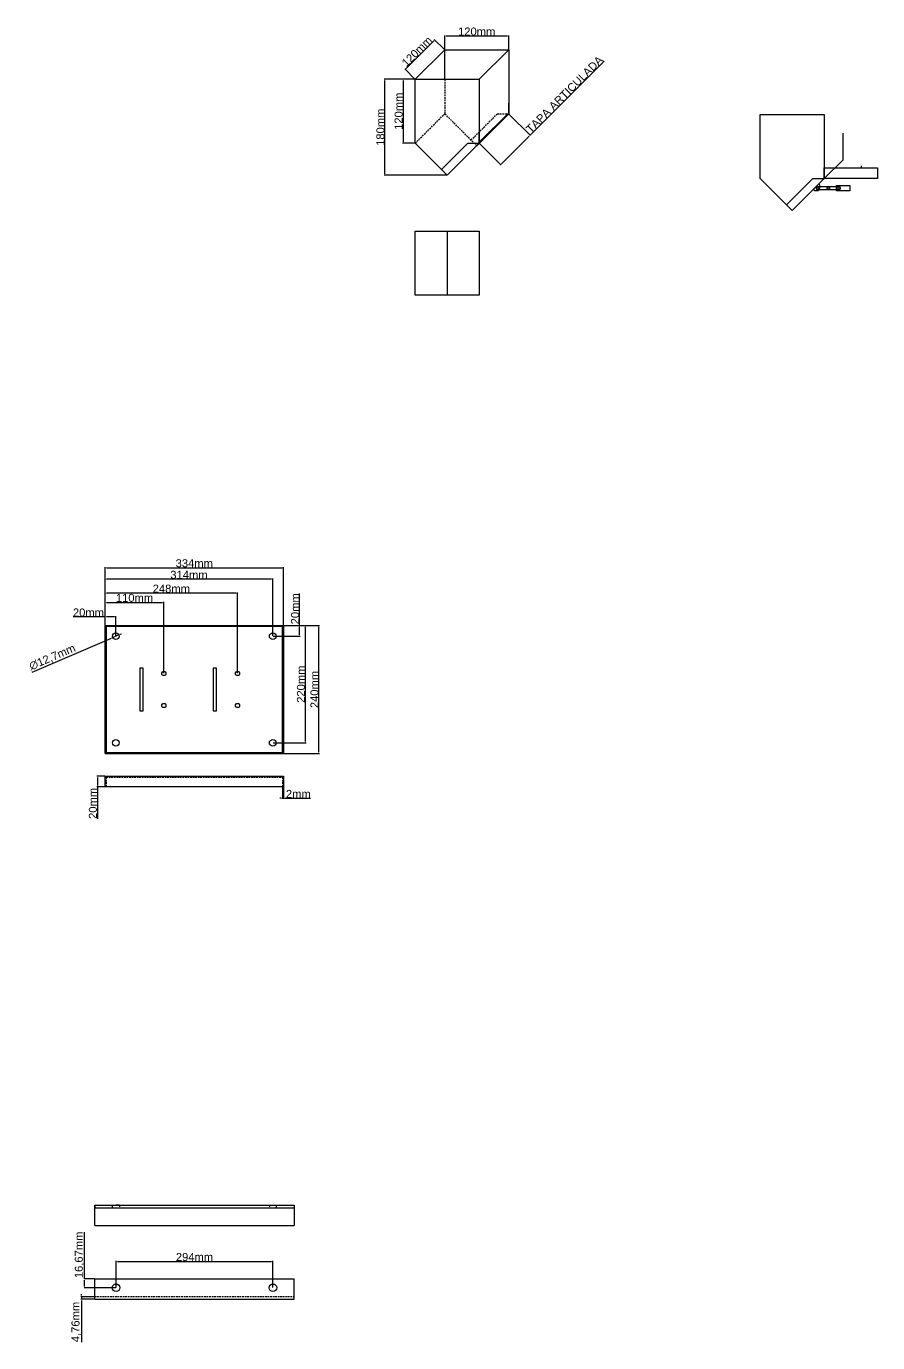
# Model space of a CAD drawing. Header units: centimetres. Extents: x -4347 to 16897, y 45206 to 109107.
# Drawn here: x 15302 to 16897, y 52381 to 54849 of the extents above; entities that cross this region are included whole.
import ezdxf

# ---------------------------------------------------------------- set-up
doc = ezdxf.new("R2010")
doc.units = ezdxf.units.CM
doc.header["$LTSCALE"] = 0.5
doc.linetypes.add('DASHED2', pattern=[9.525, 6.35, -3.175])
doc.styles.get("Standard").update_dxf_attribs({"font": 'arial.ttf'})
doc.dimstyles.new('ISO-25', dxfattribs={"dimtxt": 15, "dimasz": 2.5, "dimexe": 1.25, "dimexo": 0.625, "dimtad": 1, "dimtxsty": 'Standard', "dimcen": 2.5, "dimclrd": 1, "dimclre": 1, "dimadec": 0, "dimazin": 0, "dimtfac": 1, "dimtmove": 0, "dimatfit": 3, "dimfxl": 1, "dimarcsym": 0})

# ---------------------------------------------------------------- blocks, each defined once
blk = doc.blocks.new('*D164')
at = {"color": 1, "lineweight": -2, "transparency": 16777216}
for p, q in [((15450.1, 53725.9), (15450.1, 53834.9)), ((15452.6, 53833.6), (15781.6, 53833.6)), ((15784.1, 53725.9), (15784.1, 53834.9))]:
    blk.add_line(p, q, dxfattribs=at)
at = {"color": 1, "transparency": 16777216}
for points in [[(15452.6, 53834), (15452.6, 53833.2), (15450.1, 53833.6)], [(15781.6, 53834), (15781.6, 53833.2), (15784.1, 53833.6)]]:
    blk.add_solid(points, dxfattribs=at)
at = {"layer": 'Defpoints', "color": 0, "transparency": 16777216}
for p in [(15784.1, 53833.6), (15450.1, 53725.3), (15784.1, 53725.3)]:
    blk.add_point(p, dxfattribs=at)
at = {"color": 0, "transparency": 16777216, "insert": (15617.1, 53841.9), "char_height": 15, "attachment_point": 5}
blk.add_mtext('334mm', dxfattribs=at)
blk = doc.blocks.new('*D165')
at = {"color": 1, "lineweight": -2, "transparency": 16777216}
for p, q in [((15450.1, 53741.3), (15390.1, 53741.3)), ((15450.1, 53725.9), (15450.1, 53742.5)), ((15467.6, 53741.3), (15452.6, 53741.3)), ((15470.1, 53705.9), (15470.1, 53742.5))]:
    blk.add_line(p, q, dxfattribs=at)
at = {"color": 1, "transparency": 16777216}
for points in [[(15452.6, 53741.7), (15452.6, 53740.9), (15450.1, 53741.3)], [(15467.6, 53741.7), (15467.6, 53740.9), (15470.1, 53741.3)]]:
    blk.add_solid(points, dxfattribs=at)
at = {"layer": 'Defpoints', "color": 0, "transparency": 16777216}
for p in [(15450.1, 53741.3), (15450.1, 53725.3), (15470.1, 53705.3)]:
    blk.add_point(p, dxfattribs=at)
at = {"color": 0, "transparency": 16777216, "insert": (15418.8, 53749.6), "char_height": 15, "attachment_point": 5}
blk.add_mtext('20mm', dxfattribs=at)
blk = doc.blocks.new('*D166')
at = {"color": 1, "lineweight": -2, "transparency": 16777216}
for p, q in [((15450.1, 53725.9), (15450.1, 53813.3)), ((15761.6, 53812.1), (15452.6, 53812.1)), ((15764.1, 53705.9), (15764.1, 53813.3))]:
    blk.add_line(p, q, dxfattribs=at)
at = {"color": 1, "transparency": 16777216}
for points in [[(15452.6, 53812.5), (15452.6, 53811.6), (15450.1, 53812.1)], [(15761.6, 53812.5), (15761.6, 53811.6), (15764.1, 53812.1)]]:
    blk.add_solid(points, dxfattribs=at)
at = {"layer": 'Defpoints', "color": 0, "transparency": 16777216}
for p in [(15450.1, 53812.1), (15450.1, 53725.3), (15764.1, 53705.3)]:
    blk.add_point(p, dxfattribs=at)
at = {"color": 0, "transparency": 16777216, "insert": (15607.1, 53820.3), "char_height": 15, "attachment_point": 5}
blk.add_mtext('314mm', dxfattribs=at)
blk = doc.blocks.new('*D167')
at = {"color": 1, "lineweight": -2, "transparency": 16777216}
for p, q in [((15814.3, 53725.3), (15814.3, 53785.3)), ((15784.7, 53725.3), (15815.5, 53725.3)), ((15764.7, 53705.3), (15815.5, 53705.3)), ((15814.3, 53707.8), (15814.3, 53722.8))]:
    blk.add_line(p, q, dxfattribs=at)
at = {"color": 1, "transparency": 16777216}
for points in [[(15813.9, 53722.8), (15814.7, 53722.8), (15814.3, 53725.3)], [(15813.9, 53707.8), (15814.7, 53707.8), (15814.3, 53705.3)]]:
    blk.add_solid(points, dxfattribs=at)
at = {"layer": 'Defpoints', "color": 0, "transparency": 16777216}
for p in [(15784.1, 53725.3), (15814.3, 53725.3), (15764.1, 53705.3)]:
    blk.add_point(p, dxfattribs=at)
at = {"color": 0, "transparency": 16777216, "insert": (15806, 53756.6), "char_height": 15, "attachment_point": 5, "rotation": 90}
blk.add_mtext('20mm', dxfattribs=at)
blk = doc.blocks.new('*D168')
at = {"color": 1, "lineweight": -2, "transparency": 16777216}
for p, q in [((15784.7, 53725.3), (15826.5, 53725.3)), ((15825.2, 53507.8), (15825.2, 53722.8)), ((15764.7, 53505.3), (15826.5, 53505.3))]:
    blk.add_line(p, q, dxfattribs=at)
at = {"color": 1, "transparency": 16777216}
for points in [[(15824.8, 53722.8), (15825.7, 53722.8), (15825.2, 53725.3)], [(15824.8, 53507.8), (15825.7, 53507.8), (15825.2, 53505.3)]]:
    blk.add_solid(points, dxfattribs=at)
at = {"layer": 'Defpoints', "color": 0, "transparency": 16777216}
for p in [(15784.1, 53725.3), (15825.2, 53725.3), (15764.1, 53505.3)]:
    blk.add_point(p, dxfattribs=at)
at = {"color": 0, "transparency": 16777216, "insert": (15817, 53615.3), "char_height": 15, "attachment_point": 5, "rotation": 90}
blk.add_mtext('220mm', dxfattribs=at)
blk = doc.blocks.new('*D169')
at = {"color": 1, "lineweight": -2, "transparency": 16777216}
for p, q in [((15784.7, 53725.3), (15851.8, 53725.3)), ((15850.6, 53487.8), (15850.6, 53722.8)), ((15784.7, 53485.3), (15851.8, 53485.3))]:
    blk.add_line(p, q, dxfattribs=at)
at = {"color": 1, "transparency": 16777216}
for points in [[(15850.2, 53722.8), (15851, 53722.8), (15850.6, 53725.3)], [(15850.2, 53487.8), (15851, 53487.8), (15850.6, 53485.3)]]:
    blk.add_solid(points, dxfattribs=at)
at = {"layer": 'Defpoints', "color": 0, "transparency": 16777216}
for p in [(15784.1, 53725.3), (15850.6, 53725.3), (15784.1, 53485.3)]:
    blk.add_point(p, dxfattribs=at)
at = {"color": 0, "transparency": 16777216, "insert": (15842.3, 53605.3), "char_height": 15, "attachment_point": 5, "rotation": 90}
blk.add_mtext('240mm', dxfattribs=at)
blk = doc.blocks.new('*D170')
at = {"color": 1, "lineweight": -2, "transparency": 16777216}
for p, q in [((15313.5, 53638.1), (15462, 53701.8)), ((15475.9, 53707.8), (15464.3, 53702.8)), ((15478.2, 53708.8), (15480.5, 53709.8))]:
    blk.add_line(p, q, dxfattribs=at)
at = {"color": 1, "transparency": 16777216}
for points in [[(15461.8, 53702.2), (15462.1, 53701.4), (15464.3, 53702.8)], [(15478.1, 53709.2), (15478.4, 53708.4), (15475.9, 53707.8)]]:
    blk.add_solid(points, dxfattribs=at)
at = {"layer": 'Defpoints', "color": 0, "transparency": 16777216}
for p in [(15464.3, 53702.8), (15475.9, 53707.8)]:
    blk.add_point(p, dxfattribs=at)
at = {"color": 0, "transparency": 16777216, "insert": (15351.4, 53665.2), "char_height": 15, "attachment_point": 5, "rotation": 23.2191}
blk.add_mtext('∅12,7mm', dxfattribs=at)
blk = doc.blocks.new('*D171')
at = {"color": 1, "lineweight": -2, "transparency": 16777216}
for p, q in [((15449.5, 53443), (15434.2, 53443)), ((15435.5, 53440.5), (15435.5, 53425.5)), ((15449.5, 53423), (15434.2, 53423)), ((15435.5, 53423), (15435.5, 53363))]:
    blk.add_line(p, q, dxfattribs=at)
at = {"color": 1, "transparency": 16777216}
for points in [[(15435.1, 53440.5), (15435.9, 53440.5), (15435.5, 53443)], [(15435.1, 53425.5), (15435.9, 53425.5), (15435.5, 53423)]]:
    blk.add_solid(points, dxfattribs=at)
at = {"layer": 'Defpoints', "color": 0, "transparency": 16777216}
for p in [(15450.1, 53443), (15435.5, 53423), (15450.1, 53423)]:
    blk.add_point(p, dxfattribs=at)
at = {"color": 0, "transparency": 16777216, "insert": (15427.2, 53391.8), "char_height": 15, "attachment_point": 5, "rotation": 90}
blk.add_mtext('20mm', dxfattribs=at)
blk = doc.blocks.new('*D172')
at = {"color": 1, "lineweight": -2, "transparency": 16777216}
for p, q in [((15782.1, 53422.4), (15782.1, 53400.2)), ((15784.1, 53422.4), (15784.1, 53400.2)), ((15779.6, 53401.5), (15777.1, 53401.5)), ((15782.1, 53401.5), (15784.1, 53401.5)), ((15786.6, 53401.5), (15834.9, 53401.5))]:
    blk.add_line(p, q, dxfattribs=at)
at = {"color": 1, "transparency": 16777216}
for points in [[(15779.6, 53401.9), (15779.6, 53401.1), (15782.1, 53401.5)], [(15786.6, 53401.9), (15786.6, 53401.1), (15784.1, 53401.5)]]:
    blk.add_solid(points, dxfattribs=at)
at = {"layer": 'Defpoints', "color": 0, "transparency": 16777216}
for p in [(15782.1, 53423), (15784.1, 53423), (15784.1, 53401.5)]:
    blk.add_point(p, dxfattribs=at)
at = {"color": 0, "transparency": 16777216, "insert": (15812, 53409.6), "char_height": 15, "attachment_point": 5}
blk.add_mtext('2mm', dxfattribs=at)
blk = doc.blocks.new('*D174')
at = {"color": 1, "lineweight": -2, "transparency": 16777216}
for p, q in [((15470.5, 52484.3), (15470.5, 52534.3)), ((15473, 52533), (15762, 52533)), ((15764.5, 52484.3), (15764.5, 52534.3))]:
    blk.add_line(p, q, dxfattribs=at)
at = {"color": 1, "transparency": 16777216}
for points in [[(15473, 52533.5), (15473, 52532.6), (15470.5, 52533)], [(15762, 52533.5), (15762, 52532.6), (15764.5, 52533)]]:
    blk.add_solid(points, dxfattribs=at)
at = {"layer": 'Defpoints', "color": 0, "transparency": 16777216}
for p in [(15764.5, 52533), (15470.5, 52483.7), (15764.5, 52483.7)]:
    blk.add_point(p, dxfattribs=at)
at = {"color": 0, "transparency": 16777216, "insert": (15617.5, 52541.3), "char_height": 15, "attachment_point": 5}
blk.add_mtext('294mm', dxfattribs=at)
blk = doc.blocks.new('*D176')
at = {"color": 1, "lineweight": -2, "transparency": 16777216}
for p, q in [((16086.2, 54805.3), (16086.2, 54831.7)), ((16088.7, 54830.5), (16203.7, 54830.5)), ((16206.2, 54805.3), (16206.2, 54831.7))]:
    blk.add_line(p, q, dxfattribs=at)
at = {"color": 1, "transparency": 16777216}
for points in [[(16088.7, 54830.9), (16088.7, 54830.1), (16086.2, 54830.5)], [(16203.7, 54830.9), (16203.7, 54830.1), (16206.2, 54830.5)]]:
    blk.add_solid(points, dxfattribs=at)
at = {"layer": 'Defpoints', "color": 0, "transparency": 16777216}
for p in [(16206.2, 54830.5), (16086.2, 54804.7), (16206.2, 54804.7)]:
    blk.add_point(p, dxfattribs=at)
at = {"color": 0, "transparency": 16777216, "insert": (16146.2, 54838.8), "char_height": 15, "attachment_point": 5}
blk.add_mtext('120mm', dxfattribs=at)
blk = doc.blocks.new('*D177')
at = {"color": 1, "lineweight": -2, "transparency": 16777216}
for p, q in [((16065.8, 54821.5), (16014.1, 54769.8)), ((16085.8, 54805.1), (16066.7, 54824.2)), ((16030.5, 54749.8), (16011.4, 54768.9))]:
    blk.add_line(p, q, dxfattribs=at)
at = {"color": 1, "transparency": 16777216}
for points in [[(16065.5, 54821.8), (16066.1, 54821.2), (16067.6, 54823.3)], [(16013.8, 54770.1), (16014.4, 54769.5), (16012.3, 54768)]]:
    blk.add_solid(points, dxfattribs=at)
at = {"layer": 'Defpoints', "color": 0, "transparency": 16777216}
for p in [(16086.2, 54804.7), (16012.3, 54768), (16030.9, 54749.4)]:
    blk.add_point(p, dxfattribs=at)
at = {"color": 0, "transparency": 16777216, "insert": (16034.1, 54801.5), "char_height": 15, "attachment_point": 5, "rotation": 45}
blk.add_mtext('120mm', dxfattribs=at)
blk = doc.blocks.new('*D178')
at = {"color": 1, "lineweight": -2, "transparency": 16777216}
for p, q in [((16030.3, 54749.4), (16007, 54749.4)), ((16008.2, 54746.9), (16008.2, 54631.9)), ((16030.3, 54629.4), (16007, 54629.4))]:
    blk.add_line(p, q, dxfattribs=at)
at = {"color": 1, "transparency": 16777216}
for points in [[(16007.8, 54746.9), (16008.7, 54746.9), (16008.2, 54749.4)], [(16007.8, 54631.9), (16008.7, 54631.9), (16008.2, 54629.4)]]:
    blk.add_solid(points, dxfattribs=at)
at = {"layer": 'Defpoints', "color": 0, "transparency": 16777216}
for p in [(16030.9, 54749.4), (16008.2, 54629.4), (16030.9, 54629.4)]:
    blk.add_point(p, dxfattribs=at)
at = {"color": 0, "transparency": 16777216, "insert": (16000, 54689.4), "char_height": 15, "attachment_point": 5, "rotation": 90}
blk.add_mtext('120mm', dxfattribs=at)
blk = doc.blocks.new('*D179')
at = {"color": 1, "lineweight": -2, "transparency": 16777216}
for p, q in [((16031, 54749.4), (15972.9, 54749.4)), ((15974.2, 54571.9), (15974.2, 54746.9)), ((16090.3, 54569.4), (15972.9, 54569.4))]:
    blk.add_line(p, q, dxfattribs=at)
at = {"color": 1, "transparency": 16777216}
for points in [[(15973.8, 54746.9), (15974.6, 54746.9), (15974.2, 54749.4)], [(15973.8, 54571.9), (15974.6, 54571.9), (15974.2, 54569.4)]]:
    blk.add_solid(points, dxfattribs=at)
at = {"layer": 'Defpoints', "color": 0, "transparency": 16777216}
for p in [(15974.2, 54749.4), (16031.6, 54749.4), (16090.9, 54569.4)]:
    blk.add_point(p, dxfattribs=at)
at = {"color": 0, "transparency": 16777216, "insert": (15965.9, 54659.4), "char_height": 15, "attachment_point": 5, "rotation": 90}
blk.add_mtext('180mm', dxfattribs=at)
blk = doc.blocks.new('*D180')
at = {"color": 1, "lineweight": -2, "transparency": 16777216}
for p, q in [((16246.3, 54644.6), (16385.3, 54783.6)), ((16206.7, 54684.2), (16247.2, 54643.7)), ((16192.8, 54591.1), (16244.5, 54642.8)), ((16151.4, 54628.9), (16191.9, 54588.4))]:
    blk.add_line(p, q, dxfattribs=at)
at = {"color": 1, "transparency": 16777216}
for points in [[(16244.3, 54643.1), (16244.8, 54642.5), (16246.3, 54644.6)], [(16192.5, 54591.4), (16193.1, 54590.8), (16191, 54589.3)]]:
    blk.add_solid(points, dxfattribs=at)
at = {"layer": 'Defpoints', "color": 0, "transparency": 16777216}
for p in [(16206.2, 54684.7), (16246.3, 54644.6), (16150.9, 54629.4)]:
    blk.add_point(p, dxfattribs=at)
at = {"color": 0, "transparency": 16777216, "insert": (16310.8, 54720.9), "char_height": 15, "attachment_point": 5, "rotation": 45}
blk.add_mtext('TAPA ARTICULADA', dxfattribs=at)
blk = doc.blocks.new('*D181')
at = {"color": 1, "lineweight": -2, "transparency": 16777216}
for p, q in [((15430, 52467), (15404.3, 52467)), ((15405.5, 52469.5), (15405.5, 52472)), ((15405.5, 52467), (15405.5, 52462.3)), ((15430, 52462.3), (15404.3, 52462.3)), ((15405.5, 52459.8), (15405.5, 52381.9))]:
    blk.add_line(p, q, dxfattribs=at)
at = {"color": 1, "transparency": 16777216}
for points in [[(15405.1, 52469.5), (15405.9, 52469.5), (15405.5, 52467)], [(15405.1, 52459.8), (15405.9, 52459.8), (15405.5, 52462.3)]]:
    blk.add_solid(points, dxfattribs=at)
at = {"layer": 'Defpoints', "color": 0, "transparency": 16777216}
for p in [(15430.6, 52467), (15405.5, 52462.3), (15430.6, 52462.3)]:
    blk.add_point(p, dxfattribs=at)
at = {"color": 0, "transparency": 16777216, "insert": (15395.9, 52419.6), "char_height": 15, "attachment_point": 5, "rotation": 90}
blk.add_mtext('4,76mm', dxfattribs=at)
blk = doc.blocks.new('*D182')
at = {"color": 1, "lineweight": -2, "transparency": 16777216}
for p, q in [((15411.7, 52500.4), (15411.7, 52587.8)), ((15430, 52500.4), (15410.5, 52500.4)), ((15411.7, 52486.2), (15411.7, 52497.9)), ((15469.9, 52483.7), (15410.5, 52483.7))]:
    blk.add_line(p, q, dxfattribs=at)
at = {"color": 1, "transparency": 16777216}
for points in [[(15411.3, 52497.9), (15412.1, 52497.9), (15411.7, 52500.4)], [(15411.3, 52486.2), (15412.1, 52486.2), (15411.7, 52483.7)]]:
    blk.add_solid(points, dxfattribs=at)
at = {"layer": 'Defpoints', "color": 0, "transparency": 16777216}
for p in [(15411.7, 52500.4), (15430.6, 52500.4), (15470.5, 52483.7)]:
    blk.add_point(p, dxfattribs=at)
at = {"color": 0, "transparency": 16777216, "insert": (15402.1, 52545.4), "char_height": 15, "attachment_point": 5, "rotation": 90}
blk.add_mtext('16,67mm', dxfattribs=at)
blk = doc.blocks.new('*D337')
at = {"color": 1, "lineweight": -2, "transparency": 16777216}
for p, q in [((15450.1, 53725.9), (15450.1, 53769.9)), ((15452.6, 53768.7), (15557.6, 53768.7)), ((15560.1, 53635.9), (15560.1, 53769.9))]:
    blk.add_line(p, q, dxfattribs=at)
at = {"color": 1, "transparency": 16777216}
for points in [[(15452.6, 53769.1), (15452.6, 53768.3), (15450.1, 53768.7)], [(15557.6, 53769.1), (15557.6, 53768.3), (15560.1, 53768.7)]]:
    blk.add_solid(points, dxfattribs=at)
at = {"layer": 'Defpoints', "color": 0, "transparency": 16777216}
for p in [(15560.1, 53768.7), (15450.1, 53725.3), (15560.1, 53635.3)]:
    blk.add_point(p, dxfattribs=at)
at = {"color": 0, "transparency": 16777216, "insert": (15505.1, 53777), "char_height": 15, "attachment_point": 5}
blk.add_mtext('110mm', dxfattribs=at)
blk = doc.blocks.new('*D339')
at = {"color": 1, "lineweight": -2, "transparency": 16777216}
for p, q in [((15450.1, 53725.9), (15450.1, 53787.3)), ((15695.6, 53786), (15452.6, 53786)), ((15698.1, 53635.9), (15698.1, 53787.3))]:
    blk.add_line(p, q, dxfattribs=at)
at = {"color": 1, "transparency": 16777216}
for points in [[(15452.6, 53786.5), (15452.6, 53785.6), (15450.1, 53786)], [(15695.6, 53786.5), (15695.6, 53785.6), (15698.1, 53786)]]:
    blk.add_solid(points, dxfattribs=at)
at = {"layer": 'Defpoints', "color": 0, "transparency": 16777216}
for p in [(15450.1, 53786), (15450.1, 53725.3), (15698.1, 53635.3)]:
    blk.add_point(p, dxfattribs=at)
at = {"color": 0, "transparency": 16777216, "insert": (15574.1, 53794.3), "char_height": 15, "attachment_point": 5}
blk.add_mtext('248mm', dxfattribs=at)

msp = doc.modelspace()

# ---------------------------------------------------------------- linework, layer by layer
for p, q in [((16030.948, 54749.372), (16086.247, 54804.671)), ((16086.247, 54749.372), (16086.247, 54804.671)), ((16086.247, 54804.671), (16206.247, 54804.671)), ((16150.948, 54749.372), (16206.247, 54804.671)), ((16206.247, 54804.671), (16206.247, 54684.671)), ((16030.948, 54629.372), (16030.948, 54749.372)), ((16030.948, 54749.372), (16150.948, 54749.372)), ((16150.948, 54749.372), (16150.948, 54629.372)), ((16206.247, 54684.671), (16206.247, 54704.671)), ((16146.247, 54624.671), (16206.247, 54684.671)), ((16150.948, 54631.372), (16206.247, 54686.671)), ((16677.443, 54563.073), (16677.443, 54683.073)), ((16677.443, 54683.073), (16797.443, 54683.073)), ((16797.443, 54683.073), (16797.443, 54563.073)), ((16150.948, 54629.372), (16150.948, 54649.372)), ((16832.798, 54598.429), (16832.798, 54648.429)), ((16090.948, 54569.372), (16030.948, 54629.372)), ((16080.342, 54579.979), (16129.735, 54629.372)), ((16090.948, 54569.372), (16150.948, 54629.372)), ((16129.735, 54629.372), (16150.948, 54629.372)), ((16150.948, 54629.372), (16150.948, 54631.372)), ((16797.443, 54563.073), (16832.798, 54598.429)), ((16090.948, 54569.372), (16080.342, 54579.979)), ((16797.443, 54563.073), (16797.443, 54583.073)), ((16797.443, 54583.073), (16897.443, 54583.073)), ((16817.443, 54583.073), (16897.443, 54583.073)), ((16867.443, 54583.073), (16867.443, 54587.073)), ((16897.443, 54583.073), (16897.443, 54563.073)), ((16737.443, 54503.073), (16677.443, 54563.073)), ((16726.836, 54513.68), (16776.23, 54563.073)), ((16737.443, 54503.073), (16797.443, 54563.073)), ((16776.23, 54563.073), (16797.443, 54563.073)), ((16797.443, 54563.073), (16782.443, 54548.073)), ((16785.094, 54548.422), (16805.094, 54548.422)), ((16785.094, 54542.422), (16805.094, 54542.422)), ((16897.443, 54563.073), (16797.443, 54563.073)), ((16805.094, 54548.422), (16825.094, 54548.422)), ((16805.094, 54542.422), (16825.094, 54542.422)), ((16820.094, 54545.422), (16820.094, 54550.422)), ((16820.094, 54550.422), (16845.094, 54550.422)), ((16820.094, 54540.422), (16820.094, 54545.422)), ((16845.094, 54540.422), (16820.094, 54540.422)), ((16845.094, 54550.422), (16845.094, 54540.422)), ((16737.443, 54503.073), (16726.836, 54513.68)), ((16030.948, 54464.716), (16150.948, 54464.716)), ((16030.948, 54344.716), (16030.948, 54464.716)), ((16090.948, 54464.716), (16090.948, 54344.716)), ((16150.948, 54464.716), (16150.948, 54344.716)), ((16150.948, 54344.716), (16030.948, 54344.716)), ((15450.089, 53485.317), (15450.089, 53725.317)), ((15450.089, 53725.317), (15784.089, 53725.317)), ((15450.089, 53725.317), (15452.089, 53725.317)), ((15450.089, 53725.317), (15452.089, 53723.317)), ((15782.089, 53723.317), (15784.089, 53725.317)), ((15784.089, 53725.317), (15784.089, 53485.317)), ((15452.089, 53723.317), (15452.089, 53487.317)), ((15782.089, 53723.317), (15452.089, 53723.317)), ((15782.089, 53487.317), (15782.089, 53723.317)), ((15521.089, 53645.317), (15515.089, 53645.317)), ((15515.089, 53645.317), (15515.089, 53605.317)), ((15521.089, 53565.317), (15521.089, 53645.317)), ((15658.489, 53645.317), (15652.489, 53645.317)), ((15652.489, 53645.317), (15652.489, 53605.317)), ((15658.489, 53565.317), (15658.489, 53645.317)), ((15515.089, 53605.317), (15515.089, 53565.317)), ((15652.489, 53605.317), (15652.489, 53565.317)), ((15515.089, 53565.317), (15521.089, 53565.317)), ((15652.489, 53565.317), (15658.489, 53565.317)), ((15450.089, 53485.317), (15450.089, 53505.317)), ((15450.089, 53485.317), (15452.089, 53487.317)), ((15450.089, 53485.317), (15784.089, 53485.317)), ((15452.089, 53487.317), (15782.089, 53487.317)), ((15782.089, 53487.317), (15784.089, 53485.317)), ((15450.089, 53443.034), (15784.089, 53443.034)), ((15450.089, 53423.034), (15450.089, 53443.034)), ((15450.089, 53443.034), (15450.089, 53441.034)), ((15784.089, 53443.034), (15784.089, 53423.034)), ((15784.089, 53423.034), (15450.089, 53423.034)), ((15430.597, 52600.375), (15430.597, 52638.475)), ((15430.597, 52638.475), (15430.597, 52633.715)), ((15430.597, 52638.475), (15804.397, 52638.475)), ((15430.597, 52633.715), (15804.397, 52633.715)), ((15464.147, 52638.475), (15476.847, 52638.475)), ((15476.847, 52638.475), (15470.497, 52638.475)), ((15804.397, 52638.475), (15804.397, 52600.375)), ((15430.597, 52600.375), (15804.397, 52600.375)), ((15430.597, 52500.375), (15804.397, 52500.375)), ((15430.597, 52500.375), (15804.397, 52500.375)), ((15430.597, 52467.035), (15430.597, 52500.375)), ((15804.397, 52462.275), (15804.397, 52500.375)), ((15430.597, 52462.275), (15430.597, 52467.035)), ((15430.597, 52462.275), (15804.397, 52462.275))]:
    msp.add_line(p, q)
at = {"color": 240, "linetype": 'DASHED2', "true_color": 0xed1f24}
for p, q in [((16086.247, 54749.372), (16086.247, 54684.671)), ((16030.948, 54629.372), (16086.247, 54684.671)), ((16146.247, 54624.671), (16086.247, 54684.671)), ((16135.641, 54635.278), (16185.034, 54684.671)), ((16185.034, 54684.671), (16206.247, 54684.671))]:
    msp.add_line(p, q, dxfattribs=at)
at = {"linetype": 'DASHED2'}
for p, q in [((15452.089, 53441.034), (15782.089, 53441.034)), ((15452.089, 53441.034), (15452.089, 53423.034)), ((15782.089, 53441.034), (15782.089, 53423.034)), ((15464.147, 52633.715), (15464.147, 52638.475)), ((15476.847, 52638.475), (15476.847, 52633.715)), ((15758.147, 52638.475), (15758.147, 52633.715)), ((15770.847, 52633.715), (15770.847, 52638.475)), ((15430.597, 52467.035), (15804.397, 52467.035))]:
    msp.add_line(p, q, dxfattribs=at)
for centre, radius in [((16785.094, 54545.422), 2), ((16805.094, 54545.422), 2), ((16805.094, 54545.422), 2), ((16825.094, 54545.422), 2), ((15470.089, 53705.317), 6.35), ((15764.089, 53705.317), 6.35), ((15698.089, 53635.317), 4), ((15698.089, 53575.317), 4), ((15470.089, 53505.317), 6.35), ((15764.089, 53505.317), 6.35), ((15470.497, 52483.705), 7), ((15764.497, 52483.705), 7)]:
    msp.add_circle(centre, radius)
at = {"color": 30, "true_color": 0xf26722}
for centre in [(15560.089, 53635.317), (15560.089, 53575.317)]:
    msp.add_circle(centre, 4, dxfattribs=at)
for centre, radius, start, end in [((16782.443, 54548.073), 7.5, 225, 45), ((16785.094, 54545.422), 3, 90, 270), ((16805.094, 54545.422), 3, 90, 270), ((16805.094, 54545.422), 3, 270, 90), ((16825.094, 54545.422), 3, 270, 90)]:
    msp.add_arc(centre, radius, start, end)

# ---------------------------------------------------------------- dimensions: what is measured, and where the dimension line sits
for base, p1, p2, picture, middle in [((16206.247, 54830.499), (16086.247, 54804.671), (16206.247, 54804.671), '*D176', (16146.247, 54838.783)), ((15450.089, 53786.039), (15698.089, 53635.317), (15450.089, 53725.317), '*D339', (15574.089, 53794.322)), ((15560.089, 53768.682), (15450.089, 53725.317), (15560.089, 53635.317), '*D337', (15505.089, 53776.965)), ((15450.089, 53741.276), (15470.089, 53705.317), (15450.089, 53725.317), '*D165', (15418.837, 53749.56)), ((15784.089, 53401.479), (15782.089, 53423.034), (15784.089, 53423.034), '*D172', (15812.015, 53409.635)), ((15764.497, 52533.035), (15470.497, 52483.705), (15764.497, 52483.705), '*D174', (15617.497, 52541.318))]:
    dim = msp.add_linear_dim(base=base, p1=p1, p2=p2, dimstyle='ISO-25', override={"dimpost": 'mm'})
    dim.commit()
    dim.dimension.update_dxf_attribs({"geometry": picture, "text_midpoint": middle})
for p1, p2, distance, text, picture, middle in [((16086.247, 54804.671), (16030.948, 54749.372), -26.357, '120mm', '*D177', (16034.103, 54801.516)), ((16150.948, 54629.372), (16206.247, 54684.671), -56.667, 'TAPA ARTICULADA', '*D180', (16310.776, 54720.913))]:
    dim = msp.add_aligned_dim(p1=p1, p2=p2, distance=distance, text=text, dimstyle='ISO-25', override={"dimpost": 'mm'})
    dim.commit()
    dim.dimension.update_dxf_attribs({"geometry": picture, "text_midpoint": middle})
for base, p1, p2, picture, middle in [((15974.196, 54749.372), (16090.948, 54569.372), (16031.635, 54749.372), '*D179', (15965.912, 54659.372)), ((16008.247, 54629.372), (16030.948, 54749.372), (16030.948, 54629.372), '*D178', (15999.964, 54689.372)), ((15814.285, 53725.317), (15764.089, 53705.317), (15784.089, 53725.317), '*D167', (15806.002, 53756.57)), ((15825.237, 53725.317), (15764.089, 53505.317), (15784.089, 53725.317), '*D168', (15816.954, 53615.317)), ((15850.572, 53725.317), (15784.089, 53485.317), (15784.089, 53725.317), '*D169', (15842.289, 53605.317)), ((15435.471, 53423.034), (15450.089, 53443.034), (15450.089, 53423.034), '*D171', (15427.187, 53391.781)), ((15411.724, 52500.375), (15470.497, 52483.705), (15430.597, 52500.375), '*D182', (15402.085, 52545.359)), ((15405.502, 52462.275), (15430.597, 52467.035), (15430.597, 52462.275), '*D181', (15395.862, 52419.61))]:
    dim = msp.add_linear_dim(base=base, p1=p1, p2=p2, angle=90, dimstyle='ISO-25', override={"dimpost": 'mm'})
    dim.commit()
    dim.dimension.update_dxf_attribs({"geometry": picture, "text_midpoint": middle})
for base, p1, p2, picture, middle in [((15784.089, 53833.607), (15450.089, 53725.317), (15784.089, 53725.317), '*D164', (15617.089, 53833.607)), ((15450.089, 53812.06), (15764.089, 53705.317), (15450.089, 53725.317), '*D166', (15607.089, 53812.06))]:
    dim = msp.add_linear_dim(base=base, p1=p1, p2=p2, dimstyle='ISO-25', override={"dimpost": 'mm'})
    dim.commit()
    dim.dimension.update_dxf_attribs({"geometry": picture, "text_midpoint": middle, "dimtype": 160})
dim = msp.add_diameter_dim_2p(p1=(15475.925, 53707.821), p2=(15464.254, 53702.814), dimstyle='ISO-25', override={"dimpost": 'mm'})
dim.commit()
dim.dimension.update_dxf_attribs({"geometry": '*D170', "text_midpoint": (15355.3, 53656.073), "dimtype": 163})

doc.saveas('drawing.dxf')
